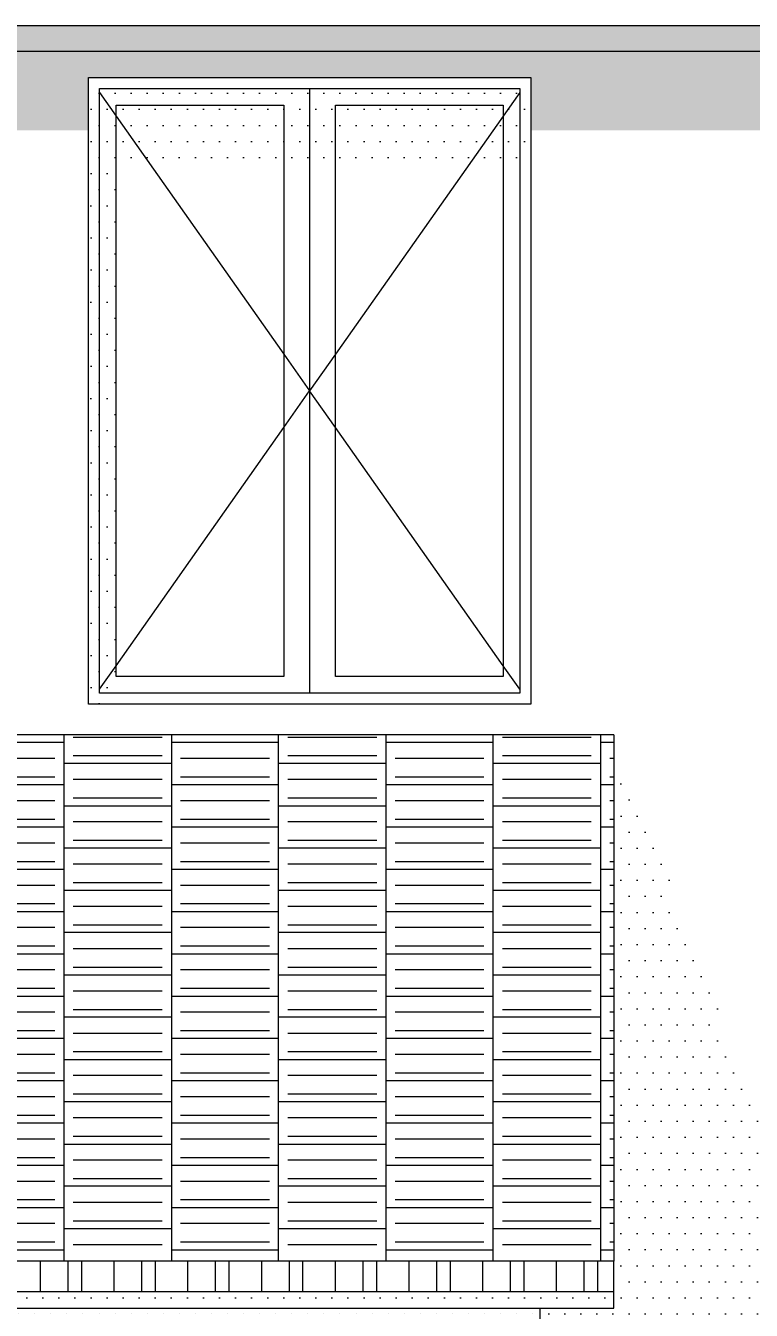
# Model space of a CAD drawing. Header units: metres. Extents: x -111189 to -108577, y -72951 to -72647.
# Drawn here: x -108750.895 to -108748.926, y -72939.556 to -72936.072 of the extents above; entities that cross this region are included whole.
import ezdxf

# ---------------------------------------------------------------- set-up
doc = ezdxf.new("R2010")
doc.units = ezdxf.units.M
doc.header["$MEASUREMENT"] = 0
for name, color, linetype in [('03 - COBERTURA', 7, 'Continuous'), ('03 - LAJES', 7, 'Continuous'), ('05 - PAREDES..35', 7, 'Continuous'), ('12 - COTAS GERAIS', 7, 'Continuous')]:
    doc.layers.add(name, color=color, linetype=linetype)
doc.styles.add('ESTILO_GERADO_7', font='')
doc.styles.get('ESTILO_GERADO_7').set_extended_font_data('Helvetica')
doc.dimstyles.new('ESTILO_GERADO__5', dxfattribs={"dimtxt": 0.15, "dimasz": 0.114, "dimexe": 0.18, "dimexo": 0.0625, "dimgap": 0, "dimtad": 1, "dimzin": 0, "dimdsep": 46, "dimtxsty": 'ESTILO_GERADO_7', "dimblk": 'ARROWHEAD_2', "dimblk1": 'ARROWHEAD_2', "dimblk2": 'ARROWHEAD_2', "dimcen": 0.09, "dimse1": 1, "dimse2": 1, "dimclrd": 7, "dimclre": 7, "dimclrt": 7, "dimadec": 0, "dimazin": 0, "dimtfac": 1, "dimtdec": 4, "dimtmove": 0, "dimatfit": 3, "dimfxl": 1, "dimtolj": 1, "dimtzin": 0, "dimarcsym": 0})
pattern_1 = [(360, (-108919.279413, -72941.96242), (0.021783658, 0.043567315), [0, -0.043567315])]

# ---------------------------------------------------------------- blocks, each defined once
blk = doc.blocks.new('Corte Elem_2104_1', base_point=(-108919.2794, -72941.9624))
at = {"layer": '05 - PAREDES..35', "linetype": 'Continuous', "lineweight": 13}
h = blk.add_hatch(dxfattribs=at)
h.set_pattern_fill('DOTS_0001', color=251, style=0, pattern_type=2)
h.set_pattern_definition(pattern_1)
h.paths.add_polyline_path([(-108749.4994, -72940.9824), (-108748.7999, -72940.9824), (-108748.7999, -72940.5248), (-108748.3752, -72940.5248), (-108748.3484, -72940.4724), (-108748.9281, -72938.9624), (-108749.2994, -72938.9624), (-108749.2994, -72939.5505), (-108749.4994, -72939.5505)])
blk = doc.blocks.new('Corte Elem_2105_1', base_point=(-108919.2794, -72941.9624))
at = {"layer": '03 - LAJES', "linetype": 'Continuous', "lineweight": 13}
h = blk.add_hatch(dxfattribs=at)
h.set_pattern_fill('DOTS_0001', color=251, style=0, pattern_type=2)
h.set_pattern_definition(pattern_1)
h.paths.add_polyline_path([(-108749.2994, -72938.7624), (-108749.2994, -72938.9624), (-108748.9281, -72938.9624), (-108749.0049, -72938.7624)])
blk = doc.blocks.new('Corte Elem_2106_1', base_point=(-108919.2794, -72941.9624))
at = {"layer": '05 - PAREDES..35', "linetype": 'Continuous', "lineweight": 13}
h = blk.add_hatch(dxfattribs=at)
h.set_pattern_fill('DOTS_0001', color=251, style=0, pattern_type=2)
h.set_pattern_definition(pattern_1)
h.paths.add_polyline_path([(-108754.6594, -72938.7624), (-108754.6544, -72938.7624), (-108754.6544, -72936.3556), (-108754.6494, -72936.3556), (-108754.6494, -72936.2124), (-108753.8494, -72936.2124), (-108753.8494, -72936.3556), (-108753.0744, -72936.3556), (-108753.0744, -72936.2124), (-108752.2744, -72936.2124), (-108752.2744, -72936.3556), (-108750.7244, -72936.3556), (-108750.7244, -72936.2124), (-108749.5244, -72936.2124), (-108749.5244, -72936.3556), (-108745.2994, -72936.3556), (-108745.2994, -72936.1412), (-108754.6594, -72936.1412)])
h = blk.add_hatch(dxfattribs=at)
h.set_pattern_fill('DOTS_0001', color=251, style=0, pattern_type=2)
h.set_pattern_definition(pattern_1)
h.paths.add_polyline_path([(-108749.2994, -72938.7624), (-108749.0049, -72938.7624), (-108749.2994, -72937.9952)])
blk = doc.blocks.new('Corte Elem_2117_1', base_point=(-108919.2794, -72941.9624))
at = {"layer": '05 - PAREDES..35', "linetype": 'Continuous', "lineweight": 13}
h = blk.add_hatch(dxfattribs=at)
h.set_pattern_fill('DOTS_0001', color=251, style=0, pattern_type=2)
h.set_pattern_definition(pattern_1)
h.paths.add_polyline_path([(-108749.5244, -72936.2424), (-108749.5244, -72936.2124), (-108750.7244, -72936.2124), (-108750.7244, -72936.2424), (-108750.6944, -72936.2424), (-108749.5544, -72936.2424)])
h = blk.add_hatch(dxfattribs=at)
h.set_pattern_fill('DOTS_0001', color=251, style=0, pattern_type=2)
h.set_pattern_definition(pattern_1)
h.paths.add_polyline_path([(-108750.7244, -72936.2424), (-108750.7244, -72937.8824), (-108750.6944, -72937.8824), (-108750.6944, -72936.2424)])
h = blk.add_hatch(dxfattribs=at)
h.set_pattern_fill('DOTS_0001', color=251, style=0, pattern_type=2)
h.set_pattern_definition(pattern_1)
h.paths.add_polyline_path([(-108750.1244, -72936.2424), (-108750.6944, -72936.2424), (-108750.6944, -72936.2874), (-108750.6494, -72936.2874), (-108750.1944, -72936.2874), (-108750.1244, -72936.2874)])
h = blk.add_hatch(dxfattribs=at)
h.set_pattern_fill('DOTS_0001', color=251, style=0, pattern_type=2)
h.set_pattern_definition(pattern_1)
h.paths.add_polyline_path([(-108749.5544, -72936.2424), (-108750.1244, -72936.2424), (-108750.1244, -72936.2874), (-108750.0544, -72936.2874), (-108749.5994, -72936.2874), (-108749.5544, -72936.2874)])
h = blk.add_hatch(dxfattribs=at)
h.set_pattern_fill('DOTS_0001', color=251, style=0, pattern_type=2)
h.set_pattern_definition(pattern_1)
h.paths.add_polyline_path([(-108749.5244, -72936.2424), (-108749.5544, -72936.2424), (-108749.5544, -72936.4328), (-108749.5244, -72936.4328)])
h = blk.add_hatch(dxfattribs=at)
h.set_pattern_fill('DOTS_0001', color=251, style=0, pattern_type=2)
h.set_pattern_definition(pattern_1)
h.paths.add_polyline_path([(-108750.6494, -72936.2874), (-108750.6944, -72936.2874), (-108750.6944, -72937.8374), (-108750.6494, -72937.8374)])
h = blk.add_hatch(dxfattribs=at)
h.set_pattern_fill('DOTS_0001', color=251, style=0, pattern_type=2)
h.set_pattern_definition(pattern_1)
h.paths.add_polyline_path([(-108750.6494, -72936.2874), (-108750.6494, -72937.8374), (-108750.6311, -72937.8374), (-108750.6311, -72936.4585), (-108750.1944, -72936.4585), (-108750.1944, -72936.2874)])
h = blk.add_hatch(dxfattribs=at)
h.set_pattern_fill('DOTS_0001', color=251, style=0, pattern_type=2)
h.set_pattern_definition(pattern_1)
h.paths.add_polyline_path([(-108750.1244, -72936.2874), (-108750.1944, -72936.2874), (-108750.1944, -72936.4508), (-108750.1244, -72936.4508)])
h = blk.add_hatch(dxfattribs=at)
h.set_pattern_fill('DOTS_0001', color=251, style=0, pattern_type=2)
h.set_pattern_definition(pattern_1)
h.paths.add_polyline_path([(-108750.1244, -72936.2874), (-108750.1244, -72936.4508), (-108750.0544, -72936.4508), (-108750.0544, -72936.2874)])
h = blk.add_hatch(dxfattribs=at)
h.set_pattern_fill('DOTS_0001', color=251, style=0, pattern_type=2)
h.set_pattern_definition(pattern_1)
h.paths.add_polyline_path([(-108750.0544, -72936.2874), (-108750.0544, -72937.8374), (-108750.0474, -72937.8374), (-108750.0474, -72936.4585), (-108749.5994, -72936.4585), (-108749.5994, -72936.2874)])
h = blk.add_hatch(dxfattribs=at)
h.set_pattern_fill('DOTS_0001', color=251, style=0, pattern_type=2)
h.set_pattern_definition(pattern_1)
h.paths.add_polyline_path([(-108749.5994, -72936.4508), (-108749.5544, -72936.4508), (-108749.5544, -72936.2874), (-108749.5994, -72936.2874)])
h = blk.add_hatch(dxfattribs=at)
h.set_pattern_fill('DOTS_0001', color=251, style=0, pattern_type=2)
h.set_pattern_definition(pattern_1)
h.paths.add_polyline_path([(-108750.6944, -72937.8374), (-108750.6944, -72937.8824), (-108750.6381, -72937.8824), (-108750.6381, -72937.8374)])
h = blk.add_hatch(dxfattribs=at)
h.set_pattern_fill('DOTS_0001', color=251, style=0, pattern_type=2)
h.set_pattern_definition(pattern_1)
h.paths.add_polyline_path([(-108750.7244, -72937.9124), (-108750.6544, -72937.9124), (-108750.6544, -72937.8824), (-108750.7244, -72937.8824)])
at = {"layer": '05 - PAREDES..35', "color": 7, "linetype": 'Continuous', "lineweight": 13}
for p, q in [((-108750.7244, -72937.9124), (-108750.7244, -72936.2124)), ((-108750.7244, -72936.2124), (-108749.5244, -72936.2124)), ((-108750.6944, -72937.8824), (-108750.6944, -72936.2424)), ((-108750.6944, -72936.2424), (-108749.5544, -72936.2424)), ((-108750.1244, -72936.2424), (-108750.1244, -72936.2874)), ((-108749.5544, -72936.2424), (-108749.5544, -72937.8824)), ((-108749.5244, -72936.2124), (-108749.5244, -72937.9124)), ((-108750.6944, -72936.2529), (-108750.6494, -72936.3168)), ((-108749.5544, -72936.2529), (-108749.5994, -72936.3168)), ((-108750.6494, -72937.8374), (-108750.6494, -72936.2874)), ((-108750.6494, -72936.2874), (-108750.1944, -72936.2874)), ((-108750.1944, -72936.2874), (-108750.1944, -72937.8374)), ((-108750.1244, -72936.2874), (-108750.1244, -72937.8374)), ((-108750.0544, -72937.8374), (-108750.0544, -72936.2874)), ((-108750.0544, -72936.2874), (-108749.5994, -72936.2874)), ((-108749.5994, -72936.2874), (-108749.5994, -72937.8374)), ((-108750.6494, -72936.3168), (-108750.1944, -72936.963)), ((-108749.5994, -72936.3168), (-108750.0544, -72936.963)), ((-108750.1944, -72936.963), (-108750.1244, -72937.0624)), ((-108750.0544, -72936.963), (-108750.1244, -72937.0624)), ((-108750.1944, -72937.1618), (-108750.1244, -72937.0624)), ((-108750.0544, -72937.1618), (-108750.1244, -72937.0624)), ((-108750.6494, -72937.808), (-108750.1944, -72937.1618)), ((-108749.5994, -72937.808), (-108750.0544, -72937.1618)), ((-108750.6944, -72937.8719), (-108750.6494, -72937.808)), ((-108749.5544, -72937.8719), (-108749.5994, -72937.808)), ((-108750.1944, -72937.8374), (-108750.6494, -72937.8374)), ((-108750.1244, -72937.8374), (-108750.1244, -72937.8824)), ((-108749.5994, -72937.8374), (-108750.0544, -72937.8374)), ((-108749.5544, -72937.8824), (-108750.6944, -72937.8824)), ((-108749.5244, -72937.9124), (-108750.7244, -72937.9124))]:
    blk.add_line(p, q, dxfattribs=at)
blk = doc.blocks.new('Corte Elem_2121_1', base_point=(-108919.2794, -72941.9624))
at = {"layer": '03 - COBERTURA', "color": 7, "linetype": 'Continuous', "lineweight": 13}
blk.add_line((-108744.6994, -72936.0717), (-108755.2494, -72936.0717), dxfattribs=at)
blk = doc.blocks.new('Corte Elem_2122_1', base_point=(-108919.2794, -72941.9624))
at = {"layer": '03 - COBERTURA', "linetype": 'Continuous', "lineweight": 13}
h = blk.add_hatch(dxfattribs=at)
h.set_pattern_fill('DOTS_0001', color=251, style=0, pattern_type=2)
h.set_pattern_definition(pattern_1)
h.paths.add_polyline_path([(-108755.214, -72936.0717), (-108755.1744, -72936.1412), (-108744.6994, -72936.1412), (-108744.6994, -72936.0717)])
at = {"layer": '03 - COBERTURA', "color": 7, "linetype": 'Continuous', "lineweight": 13}
blk.add_line((-108755.2494, -72936.1412), (-108744.6994, -72936.1412), dxfattribs=at)
blk = doc.blocks.new('Corte Elem_2139_1', base_point=(-108919.2794, -72941.9624))
at = {"layer": '05 - PAREDES..35', "linetype": 'Continuous', "lineweight": 13}
h = blk.add_hatch(dxfattribs=at)
h.set_pattern_fill('DOTS_0001', color=251, style=0, pattern_type=2)
h.set_pattern_definition(pattern_1)
h.paths.add_polyline_path([(-108752.9994, -72939.5505), (-108752.9994, -72939.6973), (-108752.996, -72939.6973), (-108752.9747, -72939.753), (-108752.2961, -72939.753), (-108752.2643, -72939.7099), (-108752.1943, -72939.6475), (-108752.1128, -72939.6009), (-108752.0235, -72939.5722), (-108751.9302, -72939.5624), (-108751.8369, -72939.5722), (-108751.7476, -72939.6009), (-108751.6661, -72939.6475), (-108751.5961, -72939.7099), (-108751.5643, -72939.753), (-108749.4994, -72939.753), (-108749.4994, -72939.5505)])
at = {"layer": '05 - PAREDES..35', "color": 7, "linetype": 'Continuous', "lineweight": 13}
blk.add_line((-108749.4994, -72941.9824), (-108749.4994, -72939.5505), dxfattribs=at)
blk = doc.blocks.new('Corte Elem_2140_1', base_point=(-108919.2794, -72941.9624))
at = {"layer": '03 - COBERTURA', "linetype": 'Continuous', "lineweight": 13}
h = blk.add_hatch(dxfattribs=at)
h.set_pattern_fill('DOTS_0001', color=251, style=0, pattern_type=2)
h.set_pattern_definition(pattern_1)
h.paths.add_polyline_path([(-108753.1551, -72939.5051), (-108753.1291, -72939.5505), (-108749.2994, -72939.5505), (-108749.2994, -72939.5051)])
at = {"layer": '03 - COBERTURA', "color": 7, "linetype": 'Continuous', "lineweight": 13}
for p, q in [((-108749.2994, -72939.5505), (-108749.2994, -72939.5051)), ((-108753.1994, -72939.5505), (-108749.2994, -72939.5505))]:
    blk.add_line(p, q, dxfattribs=at)
blk = doc.blocks.new('*X2912', base_point=(-108919.2794, -72941.9624))
at = {"layer": '03 - COBERTURA', "color": 7, "linetype": 'Continuous', "lineweight": 13}
for p, q in [((-108750.8544, -72939.5051), (-108750.8544, -72939.4231)), ((-108750.7794, -72939.5051), (-108750.7794, -72939.4231)), ((-108750.7424, -72939.5051), (-108750.7424, -72939.4231)), ((-108750.6544, -72939.5051), (-108750.6544, -72939.4231)), ((-108750.5794, -72939.5051), (-108750.5794, -72939.4231)), ((-108750.5424, -72939.5051), (-108750.5424, -72939.4231)), ((-108750.4544, -72939.5051), (-108750.4544, -72939.4231)), ((-108750.3794, -72939.5051), (-108750.3794, -72939.4231)), ((-108750.3424, -72939.5051), (-108750.3424, -72939.4231)), ((-108750.2544, -72939.5051), (-108750.2544, -72939.4231)), ((-108750.1794, -72939.5051), (-108750.1794, -72939.4231)), ((-108750.1424, -72939.5051), (-108750.1424, -72939.4231)), ((-108750.0544, -72939.5051), (-108750.0544, -72939.4231)), ((-108749.9794, -72939.5051), (-108749.9794, -72939.4231)), ((-108749.9424, -72939.5051), (-108749.9424, -72939.4231)), ((-108749.8544, -72939.5051), (-108749.8544, -72939.4231)), ((-108749.7794, -72939.5051), (-108749.7794, -72939.4231)), ((-108749.7424, -72939.5051), (-108749.7424, -72939.4231)), ((-108749.6544, -72939.5051), (-108749.6544, -72939.4231)), ((-108749.5794, -72939.5051), (-108749.5794, -72939.4231)), ((-108749.5424, -72939.5051), (-108749.5424, -72939.4231)), ((-108749.4544, -72939.5051), (-108749.4544, -72939.4231)), ((-108749.3794, -72939.5051), (-108749.3794, -72939.4231)), ((-108749.3424, -72939.5051), (-108749.3424, -72939.4231))]:
    blk.add_line(p, q, dxfattribs=at)
blk = doc.blocks.new('*X2913', base_point=(-108919.2794, -72941.9624))
at = {"layer": '03 - COBERTURA', "color": 7, "linetype": 'Continuous', "lineweight": 13}
for p, q in [((-108751.0814, -72938.0156), (-108750.7904, -72938.0156)), ((-108750.7904, -72938.073), (-108750.7904, -72937.9952)), ((-108750.7654, -72938.0013), (-108750.5244, -72938.0013)), ((-108750.4994, -72937.9952), (-108750.4994, -72938.073)), ((-108750.4994, -72938.0156), (-108750.2084, -72938.0156)), ((-108750.2084, -72938.073), (-108750.2084, -72937.9952)), ((-108750.1834, -72938.0013), (-108749.9424, -72938.0013)), ((-108749.9174, -72937.9952), (-108749.9174, -72938.073)), ((-108749.9174, -72938.0156), (-108749.6264, -72938.0156)), ((-108749.6264, -72938.073), (-108749.6264, -72937.9952)), ((-108749.6014, -72938.0013), (-108749.3604, -72938.0013)), ((-108749.3354, -72937.9952), (-108749.3354, -72938.073)), ((-108749.3354, -72938.0156), (-108749.2994, -72938.0156)), ((-108750.7654, -72938.0518), (-108750.5244, -72938.0518)), ((-108750.1834, -72938.0518), (-108749.9424, -72938.0518)), ((-108749.6014, -72938.0518), (-108749.3604, -72938.0518)), ((-108751.0564, -72938.0587), (-108750.8154, -72938.0587)), ((-108750.4994, -72938.073), (-108750.7904, -72938.073)), ((-108750.7904, -72938.3024), (-108750.7904, -72938.073)), ((-108750.4994, -72938.073), (-108750.4994, -72938.3024)), ((-108750.4744, -72938.0587), (-108750.2334, -72938.0587)), ((-108749.9174, -72938.073), (-108750.2084, -72938.073)), ((-108750.2084, -72938.3024), (-108750.2084, -72938.073)), ((-108749.9174, -72938.073), (-108749.9174, -72938.3024)), ((-108749.8924, -72938.0587), (-108749.6514, -72938.0587)), ((-108749.3354, -72938.073), (-108749.6264, -72938.073)), ((-108749.6264, -72938.3024), (-108749.6264, -72938.073)), ((-108749.3354, -72938.073), (-108749.3354, -72938.3024)), ((-108749.3104, -72938.0587), (-108749.2994, -72938.0587)), ((-108751.0564, -72938.1091), (-108750.8154, -72938.1091)), ((-108750.7654, -72938.116), (-108750.5244, -72938.116)), ((-108750.4744, -72938.1091), (-108750.2334, -72938.1091)), ((-108750.1834, -72938.116), (-108749.9424, -72938.116)), ((-108749.8924, -72938.1091), (-108749.6514, -72938.1091)), ((-108749.6014, -72938.116), (-108749.3604, -72938.116)), ((-108749.3104, -72938.1091), (-108749.2994, -72938.1091)), ((-108751.0814, -72938.1303), (-108750.7904, -72938.1303)), ((-108750.4994, -72938.1303), (-108750.2084, -72938.1303)), ((-108749.9174, -72938.1303), (-108749.6264, -72938.1303)), ((-108749.3354, -72938.1303), (-108749.2994, -72938.1303)), ((-108751.0564, -72938.1734), (-108750.8154, -72938.1734)), ((-108750.7904, -72938.1877), (-108750.4994, -72938.1877)), ((-108750.7654, -72938.1665), (-108750.5244, -72938.1665)), ((-108750.4744, -72938.1734), (-108750.2334, -72938.1734)), ((-108750.2084, -72938.1877), (-108749.9174, -72938.1877)), ((-108750.1834, -72938.1665), (-108749.9424, -72938.1665)), ((-108749.8924, -72938.1734), (-108749.6514, -72938.1734)), ((-108749.6264, -72938.1877), (-108749.3354, -72938.1877)), ((-108749.6014, -72938.1665), (-108749.3604, -72938.1665)), ((-108749.3104, -72938.1734), (-108749.2994, -72938.1734)), ((-108751.0564, -72938.2238), (-108750.8154, -72938.2238)), ((-108750.7654, -72938.2307), (-108750.5244, -72938.2307)), ((-108750.4744, -72938.2238), (-108750.2334, -72938.2238)), ((-108750.1834, -72938.2307), (-108749.9424, -72938.2307)), ((-108749.8924, -72938.2238), (-108749.6514, -72938.2238)), ((-108749.6014, -72938.2307), (-108749.3604, -72938.2307)), ((-108749.3104, -72938.2238), (-108749.2994, -72938.2238)), ((-108751.0814, -72938.2451), (-108750.7904, -72938.2451)), ((-108750.4994, -72938.2451), (-108750.2084, -72938.2451)), ((-108749.9174, -72938.2451), (-108749.6264, -72938.2451)), ((-108749.3354, -72938.2451), (-108749.2994, -72938.2451)), ((-108751.0564, -72938.2881), (-108750.8154, -72938.2881)), ((-108750.7654, -72938.2812), (-108750.5244, -72938.2812)), ((-108750.4744, -72938.2881), (-108750.2334, -72938.2881)), ((-108750.1834, -72938.2812), (-108749.9424, -72938.2812)), ((-108749.8924, -72938.2881), (-108749.6514, -72938.2881)), ((-108749.6014, -72938.2812), (-108749.3604, -72938.2812)), ((-108749.3104, -72938.2881), (-108749.2994, -72938.2881)), ((-108750.4994, -72938.3024), (-108750.7904, -72938.3024)), ((-108750.7904, -72938.5319), (-108750.7904, -72938.3024)), ((-108750.4994, -72938.3024), (-108750.4994, -72938.5319)), ((-108749.9174, -72938.3024), (-108750.2084, -72938.3024)), ((-108750.2084, -72938.5319), (-108750.2084, -72938.3024)), ((-108749.9174, -72938.3024), (-108749.9174, -72938.5319)), ((-108749.3354, -72938.3024), (-108749.6264, -72938.3024)), ((-108749.6264, -72938.5319), (-108749.6264, -72938.3024)), ((-108749.3354, -72938.3024), (-108749.3354, -72938.5319)), ((-108751.0814, -72938.3598), (-108750.7904, -72938.3598)), ((-108751.0564, -72938.3386), (-108750.8154, -72938.3386)), ((-108750.7654, -72938.3454), (-108750.5244, -72938.3454)), ((-108750.4994, -72938.3598), (-108750.2084, -72938.3598)), ((-108750.4744, -72938.3386), (-108750.2334, -72938.3386)), ((-108750.1834, -72938.3454), (-108749.9424, -72938.3454)), ((-108749.9174, -72938.3598), (-108749.6264, -72938.3598)), ((-108749.8924, -72938.3386), (-108749.6514, -72938.3386)), ((-108749.6014, -72938.3454), (-108749.3604, -72938.3454)), ((-108749.3354, -72938.3598), (-108749.2994, -72938.3598)), ((-108749.3104, -72938.3386), (-108749.2994, -72938.3386)), ((-108751.0564, -72938.4028), (-108750.8154, -72938.4028)), ((-108750.7654, -72938.3959), (-108750.5244, -72938.3959)), ((-108750.4744, -72938.4028), (-108750.2334, -72938.4028)), ((-108750.1834, -72938.3959), (-108749.9424, -72938.3959)), ((-108749.8924, -72938.4028), (-108749.6514, -72938.4028)), ((-108749.6014, -72938.3959), (-108749.3604, -72938.3959)), ((-108749.3104, -72938.4028), (-108749.2994, -72938.4028)), ((-108750.7904, -72938.4171), (-108750.4994, -72938.4171)), ((-108750.2084, -72938.4171), (-108749.9174, -72938.4171)), ((-108749.6264, -72938.4171), (-108749.3354, -72938.4171)), ((-108751.0814, -72938.4745), (-108750.7904, -72938.4745)), ((-108751.0564, -72938.4533), (-108750.8154, -72938.4533)), ((-108750.7654, -72938.4602), (-108750.5244, -72938.4602)), ((-108750.4994, -72938.4745), (-108750.2084, -72938.4745)), ((-108750.4744, -72938.4533), (-108750.2334, -72938.4533)), ((-108750.1834, -72938.4602), (-108749.9424, -72938.4602)), ((-108749.9174, -72938.4745), (-108749.6264, -72938.4745)), ((-108749.8924, -72938.4533), (-108749.6514, -72938.4533)), ((-108749.6014, -72938.4602), (-108749.3604, -72938.4602)), ((-108749.3354, -72938.4745), (-108749.2994, -72938.4745)), ((-108749.3104, -72938.4533), (-108749.2994, -72938.4533)), ((-108751.0564, -72938.5175), (-108750.8154, -72938.5175)), ((-108750.4994, -72938.5319), (-108750.7904, -72938.5319)), ((-108750.7904, -72938.7613), (-108750.7904, -72938.5319)), ((-108750.7654, -72938.5106), (-108750.5244, -72938.5106)), ((-108750.4994, -72938.5319), (-108750.4994, -72938.7613)), ((-108750.4744, -72938.5175), (-108750.2334, -72938.5175)), ((-108749.9174, -72938.5319), (-108750.2084, -72938.5319)), ((-108750.2084, -72938.7613), (-108750.2084, -72938.5319)), ((-108750.1834, -72938.5106), (-108749.9424, -72938.5106)), ((-108749.9174, -72938.5319), (-108749.9174, -72938.7613)), ((-108749.8924, -72938.5175), (-108749.6514, -72938.5175)), ((-108749.3354, -72938.5319), (-108749.6264, -72938.5319)), ((-108749.6264, -72938.7613), (-108749.6264, -72938.5319)), ((-108749.6014, -72938.5106), (-108749.3604, -72938.5106)), ((-108749.3354, -72938.5319), (-108749.3354, -72938.7613)), ((-108749.3104, -72938.5175), (-108749.2994, -72938.5175)), ((-108751.0564, -72938.568), (-108750.8154, -72938.568)), ((-108750.7654, -72938.5749), (-108750.5244, -72938.5749)), ((-108750.4744, -72938.568), (-108750.2334, -72938.568)), ((-108750.1834, -72938.5749), (-108749.9424, -72938.5749)), ((-108749.8924, -72938.568), (-108749.6514, -72938.568)), ((-108749.6014, -72938.5749), (-108749.3604, -72938.5749)), ((-108749.3104, -72938.568), (-108749.2994, -72938.568)), ((-108751.0814, -72938.5892), (-108750.7904, -72938.5892)), ((-108750.4994, -72938.5892), (-108750.2084, -72938.5892)), ((-108749.9174, -72938.5892), (-108749.6264, -72938.5892)), ((-108749.3354, -72938.5892), (-108749.2994, -72938.5892)), ((-108751.0564, -72938.6322), (-108750.8154, -72938.6322)), ((-108750.7904, -72938.6466), (-108750.4994, -72938.6466)), ((-108750.7654, -72938.6253), (-108750.5244, -72938.6253)), ((-108750.4744, -72938.6322), (-108750.2334, -72938.6322)), ((-108750.2084, -72938.6466), (-108749.9174, -72938.6466)), ((-108750.1834, -72938.6253), (-108749.9424, -72938.6253)), ((-108749.8924, -72938.6322), (-108749.6514, -72938.6322)), ((-108749.6264, -72938.6466), (-108749.3354, -72938.6466)), ((-108749.6014, -72938.6253), (-108749.3604, -72938.6253)), ((-108749.3104, -72938.6322), (-108749.2994, -72938.6322)), ((-108751.0564, -72938.6827), (-108750.8154, -72938.6827)), ((-108750.4744, -72938.6827), (-108750.2334, -72938.6827)), ((-108749.8924, -72938.6827), (-108749.6514, -72938.6827)), ((-108749.3104, -72938.6827), (-108749.2994, -72938.6827)), ((-108751.0814, -72938.7039), (-108750.7904, -72938.7039)), ((-108750.7654, -72938.6896), (-108750.5244, -72938.6896)), ((-108750.4994, -72938.7039), (-108750.2084, -72938.7039)), ((-108750.1834, -72938.6896), (-108749.9424, -72938.6896)), ((-108749.9174, -72938.7039), (-108749.6264, -72938.7039)), ((-108749.6014, -72938.6896), (-108749.3604, -72938.6896)), ((-108749.3354, -72938.7039), (-108749.2994, -72938.7039)), ((-108751.0564, -72938.7469), (-108750.8154, -72938.7469)), ((-108750.7654, -72938.7401), (-108750.5244, -72938.7401)), ((-108750.4744, -72938.7469), (-108750.2334, -72938.7469)), ((-108750.1834, -72938.7401), (-108749.9424, -72938.7401)), ((-108749.8924, -72938.7469), (-108749.6514, -72938.7469)), ((-108749.6014, -72938.7401), (-108749.3604, -72938.7401)), ((-108749.3104, -72938.7469), (-108749.2994, -72938.7469)), ((-108750.4994, -72938.7613), (-108750.7904, -72938.7613)), ((-108750.7904, -72938.9907), (-108750.7904, -72938.7613)), ((-108750.4994, -72938.7613), (-108750.4994, -72938.9907)), ((-108749.9174, -72938.7613), (-108750.2084, -72938.7613)), ((-108750.2084, -72938.9907), (-108750.2084, -72938.7613)), ((-108749.9174, -72938.7613), (-108749.9174, -72938.9907)), ((-108749.3354, -72938.7613), (-108749.6264, -72938.7613)), ((-108749.6264, -72938.9907), (-108749.6264, -72938.7613)), ((-108749.3354, -72938.7613), (-108749.3354, -72938.9907)), ((-108751.0814, -72938.8186), (-108750.7904, -72938.8186)), ((-108751.0564, -72938.7974), (-108750.8154, -72938.7974)), ((-108750.7654, -72938.8043), (-108750.5244, -72938.8043)), ((-108750.4994, -72938.8186), (-108750.2084, -72938.8186)), ((-108750.4744, -72938.7974), (-108750.2334, -72938.7974)), ((-108750.1834, -72938.8043), (-108749.9424, -72938.8043)), ((-108749.9174, -72938.8186), (-108749.6264, -72938.8186)), ((-108749.8924, -72938.7974), (-108749.6514, -72938.7974)), ((-108749.6014, -72938.8043), (-108749.3604, -72938.8043)), ((-108749.3354, -72938.8186), (-108749.2994, -72938.8186)), ((-108749.3104, -72938.7974), (-108749.2994, -72938.7974)), ((-108750.7654, -72938.8548), (-108750.5244, -72938.8548)), ((-108750.1834, -72938.8548), (-108749.9424, -72938.8548)), ((-108749.6014, -72938.8548), (-108749.3604, -72938.8548)), ((-108751.0564, -72938.8617), (-108750.8154, -72938.8617)), ((-108750.7904, -72938.876), (-108750.4994, -72938.876)), ((-108750.4744, -72938.8617), (-108750.2334, -72938.8617)), ((-108750.2084, -72938.876), (-108749.9174, -72938.876)), ((-108749.8924, -72938.8617), (-108749.6514, -72938.8617)), ((-108749.6264, -72938.876), (-108749.3354, -72938.876)), ((-108749.3104, -72938.8617), (-108749.2994, -72938.8617)), ((-108751.0564, -72938.9121), (-108750.8154, -72938.9121)), ((-108750.7654, -72938.919), (-108750.5244, -72938.919)), ((-108750.4744, -72938.9121), (-108750.2334, -72938.9121)), ((-108750.1834, -72938.919), (-108749.9424, -72938.919)), ((-108749.8924, -72938.9121), (-108749.6514, -72938.9121)), ((-108749.6014, -72938.919), (-108749.3604, -72938.919)), ((-108749.3104, -72938.9121), (-108749.2994, -72938.9121)), ((-108751.0814, -72938.9334), (-108750.7904, -72938.9334)), ((-108750.4994, -72938.9334), (-108750.2084, -72938.9334)), ((-108749.9174, -72938.9334), (-108749.6264, -72938.9334)), ((-108749.3354, -72938.9334), (-108749.2994, -72938.9334)), ((-108751.0564, -72938.9764), (-108750.8154, -72938.9764)), ((-108750.4994, -72938.9907), (-108750.7904, -72938.9907)), ((-108750.7904, -72939.2201), (-108750.7904, -72938.9907)), ((-108750.7654, -72938.9695), (-108750.5244, -72938.9695)), ((-108750.4994, -72938.9907), (-108750.4994, -72939.2201)), ((-108750.4744, -72938.9764), (-108750.2334, -72938.9764)), ((-108749.9174, -72938.9907), (-108750.2084, -72938.9907)), ((-108750.2084, -72939.2201), (-108750.2084, -72938.9907)), ((-108750.1834, -72938.9695), (-108749.9424, -72938.9695)), ((-108749.9174, -72938.9907), (-108749.9174, -72939.2201)), ((-108749.8924, -72938.9764), (-108749.6514, -72938.9764)), ((-108749.3354, -72938.9907), (-108749.6264, -72938.9907)), ((-108749.6264, -72939.2201), (-108749.6264, -72938.9907)), ((-108749.6014, -72938.9695), (-108749.3604, -72938.9695)), ((-108749.3354, -72938.9907), (-108749.3354, -72939.2201)), ((-108749.3104, -72938.9764), (-108749.2994, -72938.9764)), ((-108751.0564, -72939.0268), (-108750.8154, -72939.0268)), ((-108750.4744, -72939.0268), (-108750.2334, -72939.0268)), ((-108749.8924, -72939.0268), (-108749.6514, -72939.0268)), ((-108749.3104, -72939.0268), (-108749.2994, -72939.0268)), ((-108751.0814, -72939.0481), (-108750.7904, -72939.0481)), ((-108750.7654, -72939.0337), (-108750.5244, -72939.0337)), ((-108750.4994, -72939.0481), (-108750.2084, -72939.0481)), ((-108750.1834, -72939.0337), (-108749.9424, -72939.0337)), ((-108749.9174, -72939.0481), (-108749.6264, -72939.0481)), ((-108749.6014, -72939.0337), (-108749.3604, -72939.0337)), ((-108749.3354, -72939.0481), (-108749.2994, -72939.0481)), ((-108751.0564, -72939.0911), (-108750.8154, -72939.0911)), ((-108750.7654, -72939.0842), (-108750.5244, -72939.0842)), ((-108750.4744, -72939.0911), (-108750.2334, -72939.0911)), ((-108750.1834, -72939.0842), (-108749.9424, -72939.0842)), ((-108749.8924, -72939.0911), (-108749.6514, -72939.0911)), ((-108749.6014, -72939.0842), (-108749.3604, -72939.0842)), ((-108749.3104, -72939.0911), (-108749.2994, -72939.0911)), ((-108750.7904, -72939.1054), (-108750.4994, -72939.1054)), ((-108750.2084, -72939.1054), (-108749.9174, -72939.1054)), ((-108749.6264, -72939.1054), (-108749.3354, -72939.1054)), ((-108751.0814, -72939.1628), (-108750.7904, -72939.1628)), ((-108751.0564, -72939.1416), (-108750.8154, -72939.1416)), ((-108750.7654, -72939.1484), (-108750.5244, -72939.1484)), ((-108750.4994, -72939.1628), (-108750.2084, -72939.1628)), ((-108750.4744, -72939.1416), (-108750.2334, -72939.1416)), ((-108750.1834, -72939.1484), (-108749.9424, -72939.1484)), ((-108749.9174, -72939.1628), (-108749.6264, -72939.1628)), ((-108749.8924, -72939.1416), (-108749.6514, -72939.1416)), ((-108749.6014, -72939.1484), (-108749.3604, -72939.1484)), ((-108749.3354, -72939.1628), (-108749.2994, -72939.1628)), ((-108749.3104, -72939.1416), (-108749.2994, -72939.1416)), ((-108751.0564, -72939.2058), (-108750.8154, -72939.2058)), ((-108750.7654, -72939.1989), (-108750.5244, -72939.1989)), ((-108750.4744, -72939.2058), (-108750.2334, -72939.2058)), ((-108750.1834, -72939.1989), (-108749.9424, -72939.1989)), ((-108749.8924, -72939.2058), (-108749.6514, -72939.2058)), ((-108749.6014, -72939.1989), (-108749.3604, -72939.1989)), ((-108749.3104, -72939.2058), (-108749.2994, -72939.2058)), ((-108750.4994, -72939.2201), (-108750.7904, -72939.2201)), ((-108750.7904, -72939.4231), (-108750.7904, -72939.2201)), ((-108750.4994, -72939.2201), (-108750.4994, -72939.4231)), ((-108749.9174, -72939.2201), (-108750.2084, -72939.2201)), ((-108750.2084, -72939.4231), (-108750.2084, -72939.2201)), ((-108749.9174, -72939.2201), (-108749.9174, -72939.4231)), ((-108749.3354, -72939.2201), (-108749.6264, -72939.2201)), ((-108749.6264, -72939.4231), (-108749.6264, -72939.2201)), ((-108749.3354, -72939.2201), (-108749.3354, -72939.4231)), ((-108751.0564, -72939.2563), (-108750.8154, -72939.2563)), ((-108750.7654, -72939.2632), (-108750.5244, -72939.2632)), ((-108750.4744, -72939.2563), (-108750.2334, -72939.2563)), ((-108750.1834, -72939.2632), (-108749.9424, -72939.2632)), ((-108749.8924, -72939.2563), (-108749.6514, -72939.2563)), ((-108749.6014, -72939.2632), (-108749.3604, -72939.2632)), ((-108749.3104, -72939.2563), (-108749.2994, -72939.2563)), ((-108751.0814, -72939.2775), (-108750.7904, -72939.2775)), ((-108750.4994, -72939.2775), (-108750.2084, -72939.2775)), ((-108749.9174, -72939.2775), (-108749.6264, -72939.2775)), ((-108749.3354, -72939.2775), (-108749.2994, -72939.2775)), ((-108751.0564, -72939.3205), (-108750.8154, -72939.3205)), ((-108750.7904, -72939.3349), (-108750.4994, -72939.3349)), ((-108750.7654, -72939.3136), (-108750.5244, -72939.3136)), ((-108750.4744, -72939.3205), (-108750.2334, -72939.3205)), ((-108750.2084, -72939.3349), (-108749.9174, -72939.3349)), ((-108750.1834, -72939.3136), (-108749.9424, -72939.3136)), ((-108749.8924, -72939.3205), (-108749.6514, -72939.3205)), ((-108749.6264, -72939.3349), (-108749.3354, -72939.3349)), ((-108749.6014, -72939.3136), (-108749.3604, -72939.3136)), ((-108749.3104, -72939.3205), (-108749.2994, -72939.3205)), ((-108751.0564, -72939.371), (-108750.8154, -72939.371)), ((-108750.7654, -72939.3779), (-108750.5244, -72939.3779)), ((-108750.4744, -72939.371), (-108750.2334, -72939.371)), ((-108750.1834, -72939.3779), (-108749.9424, -72939.3779)), ((-108749.8924, -72939.371), (-108749.6514, -72939.371)), ((-108749.6014, -72939.3779), (-108749.3604, -72939.3779)), ((-108749.3104, -72939.371), (-108749.2994, -72939.371)), ((-108751.0814, -72939.3922), (-108750.7904, -72939.3922)), ((-108750.4994, -72939.3922), (-108750.2084, -72939.3922)), ((-108749.9174, -72939.3922), (-108749.6264, -72939.3922)), ((-108749.3354, -72939.3922), (-108749.2994, -72939.3922))]:
    blk.add_line(p, q, dxfattribs=at)
blk = doc.blocks.new('Corte Elem_2141_1', base_point=(-108919.2794, -72941.9624))
at = {"layer": '03 - COBERTURA', "color": 7, "linetype": 'Continuous', "lineweight": 13}
for p, q in [((-108749.2994, -72937.9952), (-108753.1994, -72937.9952)), ((-108749.2994, -72937.9952), (-108749.2994, -72939.4231)), ((-108749.2994, -72939.4231), (-108753.1994, -72939.4231)), ((-108749.2994, -72939.5051), (-108749.2994, -72939.4231)), ((-108753.1994, -72939.5051), (-108749.2994, -72939.5051))]:
    blk.add_line(p, q, dxfattribs=at)
at = {"layer": '03 - COBERTURA', "lineweight": 0}
for name in ['*X2913', '*X2912']:
    blk.add_blockref(name, (-108919.2794, -72941.9624), dxfattribs=at)
blk = doc.blocks.new('*D3123', base_point=(-108919.2794, -72941.9624))
at = {"layer": '12 - COTAS GERAIS', "color": 7, "linetype": 'Continuous', "lineweight": 5, "transparency": 16777216}
for p, q in [((-108748.0773, -72941.9824), (-108748.0773, -72936.1412)), ((-108748.1523, -72941.9391), (-108748.0023, -72942.0257)), ((-108747.9648, -72941.9824), (-108748.1898, -72941.9824)), ((-108748.0773, -72942.3824), (-108748.0773, -72941.9824)), ((-108748.1523, -72942.3391), (-108748.0023, -72942.4257)), ((-108747.9648, -72942.3824), (-108748.1898, -72942.3824)), ((-108748.0773, -72944.6824), (-108748.0773, -72942.3824))]:
    blk.add_line(p, q, dxfattribs=at)
blk = doc.blocks.new('ARROWHEAD_2')
at = {"color": 0, "linetype": 'Continuous', "lineweight": 0}
for p, q in [((-0.378, -0.655), (0.378, 0.655)), ((0, 0), (-1, 0))]:
    blk.add_line(p, q, dxfattribs=at)
blk = doc.blocks.new('*D3124', base_point=(-108919.2794, -72941.9624))
at = {"layer": '12 - COTAS GERAIS', "color": 7, "linetype": 'Continuous', "lineweight": 5, "transparency": 16777216}
for p, q in [((-108748.0773, -72936.1412), (-108748.0773, -72936.0678)), ((-108748.0023, -72936.1845), (-108748.1523, -72936.0979)), ((-108747.9648, -72936.1412), (-108748.1898, -72936.1412)), ((-108748.0773, -72941.9824), (-108748.0773, -72936.1412)), ((-108748.1523, -72941.9391), (-108748.0023, -72942.0257))]:
    blk.add_line(p, q, dxfattribs=at)
at = {"layer": '12 - COTAS GERAIS', "color": 7, "lineweight": 5, "transparency": 16777216, "insert": (-108748.1073, -72939.2679), "char_height": 0.15, "attachment_point": 7, "rotation": 90, "style": 'ESTILO_GERADO_7'}
blk.add_mtext('\\A1;{\\pql;\\fHelvetica|b0|i0|c0|p0;\\W1.000000;5,84}', dxfattribs=at)
blk = doc.blocks.new('*D3129', base_point=(-108919.2794, -72941.9624))
at = {"layer": '12 - COTAS GERAIS', "color": 7, "linetype": 'Continuous', "lineweight": 5, "transparency": 16777216}
for p, q in [((-108743.4192, -72934.2103), (-108743.4192, -72934.137)), ((-108743.3442, -72934.2536), (-108743.4942, -72934.167)), ((-108743.3067, -72934.2103), (-108743.5317, -72934.2103)), ((-108743.4192, -72941.9824), (-108743.4192, -72934.2103)), ((-108743.4942, -72941.9391), (-108743.3442, -72942.0257)), ((-108743.3067, -72941.9824), (-108743.5317, -72941.9824)), ((-108743.4192, -72942.0558), (-108743.4192, -72941.9824))]:
    blk.add_line(p, q, dxfattribs=at)
at = {"layer": '12 - COTAS GERAIS', "color": 7, "lineweight": 5, "transparency": 16777216, "insert": (-108743.4492, -72938.3025), "char_height": 0.15, "attachment_point": 7, "rotation": 90, "style": 'ESTILO_GERADO_7'}
blk.add_mtext('\\A1;{\\pql;\\fHelvetica|b0|i0|c0|p0;\\W1.000000;7,77}', dxfattribs=at)

msp = doc.modelspace()

# ---------------------------------------------------------------- block references
at = {"layer": '03 - COBERTURA', "lineweight": 0}
for name in ['Corte Elem_2121_1', 'Corte Elem_2122_1', 'Corte Elem_2141_1', 'Corte Elem_2140_1']:
    msp.add_blockref(name, (-108919.2794, -72941.9624), dxfattribs=at)
at = {"layer": '03 - LAJES', "lineweight": 0}
msp.add_blockref('Corte Elem_2105_1', (-108919.2794, -72941.9624), dxfattribs=at)
at = {"layer": '05 - PAREDES..35', "lineweight": 0}
for name in ['Corte Elem_2106_1', 'Corte Elem_2117_1', 'Corte Elem_2104_1', 'Corte Elem_2139_1']:
    msp.add_blockref(name, (-108919.2794, -72941.9624), dxfattribs=at)

# ---------------------------------------------------------------- dimensions: what is measured, and where the dimension line sits
at = {"layer": '12 - COTAS GERAIS', "color": 7, "linetype": 'Continuous', "lineweight": 5}
for base, p1, p2, picture, middle in [((-108743.4192, -72934.2103), (-108749.5944, -72941.9824), (-108744.7283, -72934.2103), '*D3129', (-108743.5242, -72938.1083)), ((-108748.0773, -72936.1412), (-108749.5944, -72941.9824), (-108748.5211, -72936.1412), '*D3124', (-108748.1823, -72939.0737)), ((-108748.0773, -72941.9824), (-108749.5944, -72942.3824), (-108749.5944, -72941.9824), '*D3123', (-108748.1823, -72942.6437))]:
    dim = msp.add_linear_dim(base=base, p1=p1, p2=p2, angle=90, dimstyle='ESTILO_GERADO__5', dxfattribs=at)
    dim.commit()
    dim.dimension.update_dxf_attribs({"geometry": picture, "text_midpoint": middle, "dimtype": 160, "text_rotation": 90})

doc.saveas('drawing.dxf')
